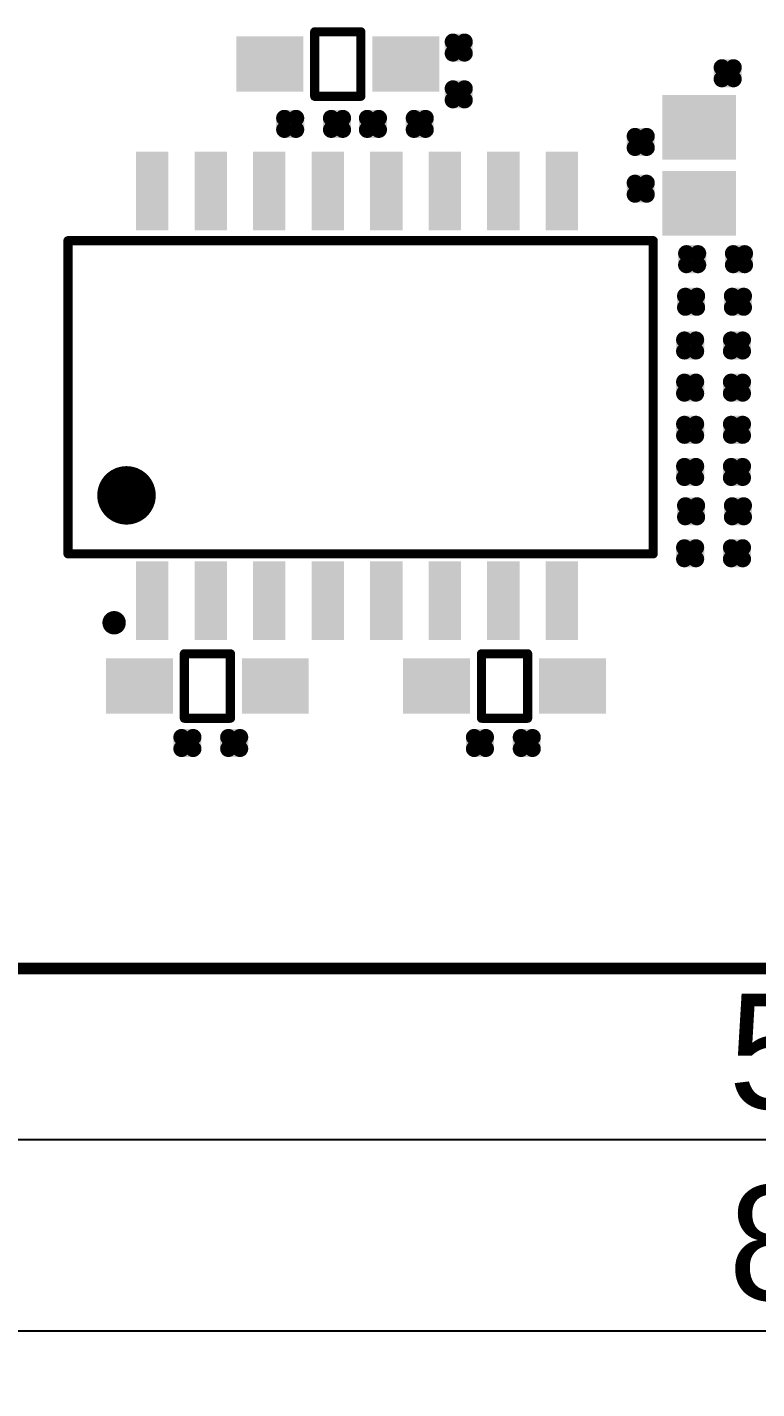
# Model space of a CAD drawing. Header units: millimetres. Extents: x 154 to 268, y 72 to 174.
# Drawn here: x 190.98 to 206.81, y 72.32 to 101.9 of the extents above; entities that cross this region are included whole.
import ezdxf

# ---------------------------------------------------------------- set-up
doc = ezdxf.new("R2010")
doc.units = ezdxf.units.MM
for name, color, linetype in [('Mechanical9', 56, 'Continuous'), ('TopOverlay', 52, 'Continuous'), ('TopPaste', 8, 'Continuous'), ('TopSolder', 216, 'Continuous')]:
    doc.layers.add(name, color=color, linetype=linetype)
doc.styles.get("Standard").update_dxf_attribs({"font": 'arial.ttf'})
doc.dimstyles.new('ISO-25', dxfattribs={"dimtxt": 2.5, "dimasz": 2, "dimexe": 1.25, "dimexo": 0.625, "dimtad": 1, "dimtxsty": 'Standard', "dimcen": 2.5, "dimadec": 0, "dimazin": 0, "dimtfac": 1, "dimtmove": 0, "dimatfit": 3, "dimfxl": 1, "dimarcsym": 0})

# ---------------------------------------------------------------- blocks, each defined once
blk = doc.blocks.new('*D13')
at = {"color": 0, "lineweight": -2}
for p, q in [((183.044, 80.828), (183.044, 76.486)), ((239.044, 80.828), (239.044, 76.486)), ((185.044, 77.736), (237.044, 77.736))]:
    blk.add_line(p, q, dxfattribs=at)
at = {"color": 0}
for points in [[(185.044, 78.069), (185.044, 77.402), (183.044, 77.736)], [(237.044, 78.069), (237.044, 77.402), (239.044, 77.736)]]:
    blk.add_solid(points, dxfattribs=at)
at = {"layer": 'Defpoints', "color": 0}
for p in [(183.044, 81.453), (239.044, 81.453), (239.044, 77.736)]:
    blk.add_point(p, dxfattribs=at)
at = {"color": 0, "insert": (211.044, 79.637), "char_height": 2.5, "attachment_point": 5}
blk.add_mtext('56mm', dxfattribs=at)
blk = doc.blocks.new('*D16')
at = {"color": 0, "lineweight": -2}
for p, q in [((169.544, 80.828), (169.544, 72.324)), ((252.544, 80.828), (252.544, 72.324)), ((250.544, 73.574), (171.544, 73.574))]:
    blk.add_line(p, q, dxfattribs=at)
at = {"color": 0}
for points in [[(171.544, 73.907), (171.544, 73.24), (169.544, 73.574)], [(250.544, 73.907), (250.544, 73.24), (252.544, 73.574)]]:
    blk.add_solid(points, dxfattribs=at)
at = {"layer": 'Defpoints', "color": 0}
for p in [(169.544, 81.453), (252.544, 81.453), (169.544, 73.574)]:
    blk.add_point(p, dxfattribs=at)
at = {"color": 0, "insert": (211.044, 75.476), "char_height": 2.5, "attachment_point": 5, "rotation": 0}
blk.add_mtext('83mm', dxfattribs=at)

msp = doc.modelspace()

# ---------------------------------------------------------------- linework, layer by layer
at = {"layer": 'Mechanical9', "const_width": 0.254}
msp.add_lwpolyline([(183.044, 81.453), (239.044, 81.453)], dxfattribs=at)
at = {"layer": 'TopOverlay'}
for points, const_width in [([(197.219, 101.803), (198.219, 101.803)], 0.2), ([(197.219, 100.403), (197.219, 101.803)], 0.2), ([(198.219, 100.403), (198.219, 101.803)], 0.2), ([(197.219, 100.403), (198.219, 100.403)], 0.2), ([(191.864, 97.265), (204.564, 97.265)], 0.201), ([(191.864, 90.463), (191.864, 97.265)], 0.201), ([(204.564, 90.463), (204.564, 97.265)], 0.201), ([(191.864, 90.463), (204.564, 90.463)], 0.201), ([(194.389, 88.291), (195.389, 88.291)], 0.2), ([(194.389, 86.891), (194.389, 88.291)], 0.2), ([(195.389, 86.891), (195.389, 88.291)], 0.2), ([(200.839, 88.291), (201.839, 88.291)], 0.2), ([(200.839, 86.891), (200.839, 88.291)], 0.2), ([(201.839, 86.891), (201.839, 88.291)], 0.2), ([(194.389, 86.891), (195.389, 86.891)], 0.2), ([(200.839, 86.891), (201.839, 86.891)], 0.2)]:
    msp.add_lwpolyline(points, dxfattribs=dict(at, const_width=const_width))
for points, const_width in [([(197.169, 101.803, 1), (197.269, 101.803, 1)], 0.1), ([(197.169, 101.803, 1), (197.269, 101.803, 1)], 0.1), ([(198.169, 101.803, 1), (198.269, 101.803, 1)], 0.1), ([(198.169, 101.803, 1), (198.269, 101.803, 1)], 0.1), ([(197.169, 100.403, 1), (197.269, 100.403, 1)], 0.1), ([(197.169, 100.403, 1), (197.269, 100.403, 1)], 0.1), ([(198.169, 100.403, 1), (198.269, 100.403, 1)], 0.1), ([(198.169, 100.403, 1), (198.269, 100.403, 1)], 0.1), ([(191.814, 97.265, 1), (191.914, 97.265, 1)], 0.1), ([(191.814, 97.265, 1), (191.914, 97.265, 1)], 0.1), ([(204.514, 97.265, 1), (204.614, 97.265, 1)], 0.1), ([(204.514, 97.265, 1), (204.614, 97.265, 1)], 0.1), ([(193.451, 91.733, 1), (192.816, 91.733, 1)], 0.635), ([(192.658, 91.733, 1), (192.975, 91.733, 1)], 0.318), ([(193.293, 91.733, 1), (193.61, 91.733, 1)], 0.318), ([(191.814, 90.463, 1), (191.914, 90.463, 1)], 0.1), ([(191.814, 90.463, 1), (191.914, 90.463, 1)], 0.1), ([(204.514, 90.463, 1), (204.614, 90.463, 1)], 0.1), ([(204.514, 90.463, 1), (204.614, 90.463, 1)], 0.1), ([(192.992, 88.965, 1), (192.738, 88.965, 1)], 0.254), ([(192.674, 88.965, 1), (192.801, 88.965, 1)], 0.127), ([(192.928, 88.965, 1), (193.055, 88.965, 1)], 0.127), ([(194.339, 88.291, 1), (194.439, 88.291, 1)], 0.1), ([(194.339, 88.291, 1), (194.439, 88.291, 1)], 0.1), ([(195.339, 88.291, 1), (195.439, 88.291, 1)], 0.1), ([(195.339, 88.291, 1), (195.439, 88.291, 1)], 0.1), ([(200.789, 88.291, 1), (200.889, 88.291, 1)], 0.1), ([(200.789, 88.291, 1), (200.889, 88.291, 1)], 0.1), ([(201.789, 88.291, 1), (201.889, 88.291, 1)], 0.1), ([(201.789, 88.291, 1), (201.889, 88.291, 1)], 0.1), ([(194.339, 86.891, 1), (194.439, 86.891, 1)], 0.1), ([(194.339, 86.891, 1), (194.439, 86.891, 1)], 0.1), ([(195.339, 86.891, 1), (195.439, 86.891, 1)], 0.1), ([(195.339, 86.891, 1), (195.439, 86.891, 1)], 0.1), ([(200.789, 86.891, 1), (200.889, 86.891, 1)], 0.1), ([(200.789, 86.891, 1), (200.889, 86.891, 1)], 0.1), ([(201.789, 86.891, 1), (201.889, 86.891, 1)], 0.1), ([(201.789, 86.891, 1), (201.889, 86.891, 1)], 0.1)]:
    msp.add_lwpolyline(points, format="xyb", close=True, dxfattribs=dict(at, const_width=const_width))
at = {"layer": 'TopPaste', "const_width": 0.127}
for points in [[(200.153, 101.588, 1), (200.28, 101.588, 1)], [(200.153, 101.334, 1), (200.28, 101.334, 1)], [(200.407, 101.588, 1), (200.534, 101.588, 1)], [(200.407, 101.334, 1), (200.534, 101.334, 1)], [(205.99, 101.03, 1), (206.117, 101.03, 1)], [(205.99, 100.776, 1), (206.117, 100.776, 1)], [(206.244, 101.03, 1), (206.371, 101.03, 1)], [(206.244, 100.776, 1), (206.371, 100.776, 1)], [(200.153, 100.572, 1), (200.28, 100.572, 1)], [(200.407, 100.572, 1), (200.534, 100.572, 1)], [(200.153, 100.318, 1), (200.28, 100.318, 1)], [(200.407, 100.318, 1), (200.534, 100.318, 1)], [(196.495, 99.93, 1), (196.622, 99.93, 1)], [(196.749, 99.93, 1), (196.876, 99.93, 1)], [(197.511, 99.93, 1), (197.638, 99.93, 1)], [(197.765, 99.93, 1), (197.892, 99.93, 1)], [(198.291, 99.93, 1), (198.418, 99.93, 1)], [(198.545, 99.93, 1), (198.672, 99.93, 1)], [(199.307, 99.93, 1), (199.434, 99.93, 1)], [(199.561, 99.93, 1), (199.688, 99.93, 1)], [(196.495, 99.676, 1), (196.622, 99.676, 1)], [(196.749, 99.676, 1), (196.876, 99.676, 1)], [(197.511, 99.676, 1), (197.638, 99.676, 1)], [(197.765, 99.676, 1), (197.892, 99.676, 1)], [(198.291, 99.676, 1), (198.418, 99.676, 1)], [(198.545, 99.676, 1), (198.672, 99.676, 1)], [(199.307, 99.676, 1), (199.434, 99.676, 1)], [(199.561, 99.676, 1), (199.688, 99.676, 1)], [(204.103, 99.538, 1), (204.23, 99.538, 1)], [(204.103, 99.284, 1), (204.23, 99.284, 1)], [(204.357, 99.538, 1), (204.484, 99.538, 1)], [(204.357, 99.284, 1), (204.484, 99.284, 1)], [(204.103, 98.522, 1), (204.23, 98.522, 1)], [(204.357, 98.522, 1), (204.484, 98.522, 1)], [(204.103, 98.268, 1), (204.23, 98.268, 1)], [(204.357, 98.268, 1), (204.484, 98.268, 1)], [(205.22, 96.991, 1), (205.347, 96.991, 1)], [(205.474, 96.991, 1), (205.601, 96.991, 1)], [(206.236, 96.991, 1), (206.363, 96.991, 1)], [(206.49, 96.991, 1), (206.617, 96.991, 1)], [(205.22, 96.737, 1), (205.347, 96.737, 1)], [(205.474, 96.737, 1), (205.601, 96.737, 1)], [(206.236, 96.737, 1), (206.363, 96.737, 1)], [(206.49, 96.737, 1), (206.617, 96.737, 1)], [(205.197, 96.066, 1), (205.324, 96.066, 1)], [(205.451, 96.066, 1), (205.578, 96.066, 1)], [(206.213, 96.066, 1), (206.34, 96.066, 1)], [(206.467, 96.066, 1), (206.594, 96.066, 1)], [(205.197, 95.812, 1), (205.324, 95.812, 1)], [(205.451, 95.812, 1), (205.578, 95.812, 1)], [(206.213, 95.812, 1), (206.34, 95.812, 1)], [(206.467, 95.812, 1), (206.594, 95.812, 1)], [(205.176, 95.116, 1), (205.303, 95.116, 1)], [(205.176, 94.862, 1), (205.303, 94.862, 1)], [(205.43, 95.116, 1), (205.557, 95.116, 1)], [(205.43, 94.862, 1), (205.557, 94.862, 1)], [(206.192, 95.116, 1), (206.319, 95.116, 1)], [(206.192, 94.862, 1), (206.319, 94.862, 1)], [(206.446, 95.116, 1), (206.573, 95.116, 1)], [(206.446, 94.862, 1), (206.573, 94.862, 1)], [(205.176, 94.2, 1), (205.303, 94.2, 1)], [(205.176, 93.946, 1), (205.303, 93.946, 1)], [(205.43, 94.2, 1), (205.557, 94.2, 1)], [(205.43, 93.946, 1), (205.557, 93.946, 1)], [(206.192, 94.2, 1), (206.319, 94.2, 1)], [(206.192, 93.946, 1), (206.319, 93.946, 1)], [(206.446, 94.2, 1), (206.573, 94.2, 1)], [(206.446, 93.946, 1), (206.573, 93.946, 1)], [(205.176, 93.284, 1), (205.303, 93.284, 1)], [(205.43, 93.284, 1), (205.557, 93.284, 1)], [(206.192, 93.284, 1), (206.319, 93.284, 1)], [(206.446, 93.284, 1), (206.573, 93.284, 1)], [(205.176, 93.03, 1), (205.303, 93.03, 1)], [(205.43, 93.03, 1), (205.557, 93.03, 1)], [(206.192, 93.03, 1), (206.319, 93.03, 1)], [(206.446, 93.03, 1), (206.573, 93.03, 1)], [(205.176, 92.368, 1), (205.303, 92.368, 1)], [(205.43, 92.368, 1), (205.557, 92.368, 1)], [(206.192, 92.368, 1), (206.319, 92.368, 1)], [(206.446, 92.368, 1), (206.573, 92.368, 1)], [(205.176, 92.114, 1), (205.303, 92.114, 1)], [(205.43, 92.114, 1), (205.557, 92.114, 1)], [(206.192, 92.114, 1), (206.319, 92.114, 1)], [(206.446, 92.114, 1), (206.573, 92.114, 1)], [(205.197, 91.514, 1), (205.324, 91.514, 1)], [(205.451, 91.514, 1), (205.578, 91.514, 1)], [(206.213, 91.514, 1), (206.34, 91.514, 1)], [(206.467, 91.514, 1), (206.594, 91.514, 1)], [(205.197, 91.26, 1), (205.324, 91.26, 1)], [(205.451, 91.26, 1), (205.578, 91.26, 1)], [(206.213, 91.26, 1), (206.34, 91.26, 1)], [(206.467, 91.26, 1), (206.594, 91.26, 1)], [(205.176, 90.602, 1), (205.303, 90.602, 1)], [(205.43, 90.602, 1), (205.557, 90.602, 1)], [(206.192, 90.602, 1), (206.319, 90.602, 1)], [(206.446, 90.602, 1), (206.573, 90.602, 1)], [(205.176, 90.348, 1), (205.303, 90.348, 1)], [(205.43, 90.348, 1), (205.557, 90.348, 1)], [(206.192, 90.348, 1), (206.319, 90.348, 1)], [(206.446, 90.348, 1), (206.573, 90.348, 1)], [(194.264, 86.48, 1), (194.391, 86.48, 1)], [(194.518, 86.48, 1), (194.645, 86.48, 1)], [(195.28, 86.48, 1), (195.407, 86.48, 1)], [(195.534, 86.48, 1), (195.661, 86.48, 1)], [(200.614, 86.48, 1), (200.741, 86.48, 1)], [(200.868, 86.48, 1), (200.995, 86.48, 1)], [(201.63, 86.48, 1), (201.757, 86.48, 1)], [(201.884, 86.48, 1), (202.011, 86.48, 1)], [(194.264, 86.226, 1), (194.391, 86.226, 1)], [(194.518, 86.226, 1), (194.645, 86.226, 1)], [(195.28, 86.226, 1), (195.407, 86.226, 1)], [(195.534, 86.226, 1), (195.661, 86.226, 1)], [(200.614, 86.226, 1), (200.741, 86.226, 1)], [(200.868, 86.226, 1), (200.995, 86.226, 1)], [(201.63, 86.226, 1), (201.757, 86.226, 1)], [(201.884, 86.226, 1), (202.011, 86.226, 1)]]:
    msp.add_lwpolyline(points, format="xyb", close=True, dxfattribs=at)
at = {"layer": 'TopPaste'}
for points in [[(196.869, 101.603), (195.619, 101.603), (196.869, 100.603), (195.619, 100.603)], [(199.819, 101.603), (198.569, 101.603), (199.819, 100.603), (198.569, 100.603)], [(200.598, 101.334), (200.598, 101.588), (200.09, 101.334), (200.09, 101.588)], [(200.471, 101.207), (200.471, 101.715), (200.217, 101.207), (200.217, 101.715)], [(206.435, 101.03), (205.927, 101.03), (206.435, 100.776), (205.927, 100.776)], [(206.308, 101.157), (206.054, 101.157), (206.308, 100.649), (206.054, 100.649)], [(200.598, 100.318), (200.598, 100.572), (200.09, 100.318), (200.09, 100.572)], [(200.471, 100.191), (200.471, 100.699), (200.217, 100.191), (200.217, 100.699)], [(206.263, 100.328), (204.863, 100.328), (206.263, 99.128), (204.863, 99.128)], [(196.813, 100.057), (196.559, 100.057), (196.813, 99.549), (196.559, 99.549)], [(197.829, 100.057), (197.575, 100.057), (197.829, 99.549), (197.575, 99.549)], [(198.355, 99.549), (198.609, 99.549), (198.355, 100.057), (198.609, 100.057)], [(199.371, 99.549), (199.625, 99.549), (199.371, 100.057), (199.625, 100.057)], [(196.94, 99.93), (196.432, 99.93), (196.94, 99.676), (196.432, 99.676)], [(197.956, 99.93), (197.448, 99.93), (197.956, 99.676), (197.448, 99.676)], [(198.228, 99.676), (198.736, 99.676), (198.228, 99.93), (198.736, 99.93)], [(199.244, 99.676), (199.752, 99.676), (199.244, 99.93), (199.752, 99.93)], [(204.548, 99.284), (204.548, 99.538), (204.04, 99.284), (204.04, 99.538)], [(204.421, 99.157), (204.421, 99.665), (204.167, 99.157), (204.167, 99.665)], [(193.443, 97.595), (193.943, 97.595), (193.443, 99.095), (193.943, 99.095)], [(194.713, 97.595), (195.213, 97.595), (194.713, 99.095), (195.213, 99.095)], [(195.983, 97.595), (196.483, 97.595), (195.983, 99.095), (196.483, 99.095)], [(197.253, 97.595), (197.753, 97.595), (197.253, 99.095), (197.753, 99.095)], [(198.523, 97.595), (199.023, 97.595), (198.523, 99.095), (199.023, 99.095)], [(199.793, 97.595), (200.293, 97.595), (199.793, 99.095), (200.293, 99.095)], [(201.063, 97.595), (201.563, 97.595), (201.063, 99.095), (201.563, 99.095)], [(202.333, 97.595), (202.833, 97.595), (202.333, 99.095), (202.833, 99.095)], [(204.548, 98.268), (204.548, 98.522), (204.04, 98.268), (204.04, 98.522)], [(204.421, 98.141), (204.421, 98.649), (204.167, 98.141), (204.167, 98.649)], [(206.263, 98.678), (204.863, 98.678), (206.263, 97.478), (204.863, 97.478)], [(205.283, 96.61), (205.537, 96.61), (205.283, 97.118), (205.537, 97.118)], [(206.299, 96.61), (206.553, 96.61), (206.299, 97.118), (206.553, 97.118)], [(205.156, 96.737), (205.664, 96.737), (205.156, 96.991), (205.664, 96.991)], [(206.172, 96.737), (206.68, 96.737), (206.172, 96.991), (206.68, 96.991)], [(205.514, 96.193), (205.26, 96.193), (205.514, 95.685), (205.26, 95.685)], [(206.53, 96.193), (206.276, 96.193), (206.53, 95.685), (206.276, 95.685)], [(205.641, 96.066), (205.133, 96.066), (205.641, 95.812), (205.133, 95.812)], [(206.657, 96.066), (206.149, 96.066), (206.657, 95.812), (206.149, 95.812)], [(205.112, 94.862), (205.62, 94.862), (205.112, 95.116), (205.62, 95.116)], [(205.239, 94.735), (205.493, 94.735), (205.239, 95.243), (205.493, 95.243)], [(206.128, 94.862), (206.636, 94.862), (206.128, 95.116), (206.636, 95.116)], [(206.255, 94.735), (206.509, 94.735), (206.255, 95.243), (206.509, 95.243)], [(205.112, 93.946), (205.62, 93.946), (205.112, 94.2), (205.62, 94.2)], [(205.239, 93.819), (205.493, 93.819), (205.239, 94.327), (205.493, 94.327)], [(206.128, 93.946), (206.636, 93.946), (206.128, 94.2), (206.636, 94.2)], [(206.255, 93.819), (206.509, 93.819), (206.255, 94.327), (206.509, 94.327)], [(205.112, 93.03), (205.62, 93.03), (205.112, 93.284), (205.62, 93.284)], [(205.239, 92.903), (205.493, 92.903), (205.239, 93.411), (205.493, 93.411)], [(206.128, 93.03), (206.636, 93.03), (206.128, 93.284), (206.636, 93.284)], [(206.255, 92.903), (206.509, 92.903), (206.255, 93.411), (206.509, 93.411)], [(205.112, 92.114), (205.62, 92.114), (205.112, 92.368), (205.62, 92.368)], [(205.239, 91.987), (205.493, 91.987), (205.239, 92.495), (205.493, 92.495)], [(206.128, 92.114), (206.636, 92.114), (206.128, 92.368), (206.636, 92.368)], [(206.255, 91.987), (206.509, 91.987), (206.255, 92.495), (206.509, 92.495)], [(205.641, 91.514), (205.133, 91.514), (205.641, 91.26), (205.133, 91.26)], [(205.514, 91.641), (205.26, 91.641), (205.514, 91.133), (205.26, 91.133)], [(206.657, 91.514), (206.149, 91.514), (206.657, 91.26), (206.149, 91.26)], [(206.53, 91.641), (206.276, 91.641), (206.53, 91.133), (206.276, 91.133)], [(205.112, 90.348), (205.62, 90.348), (205.112, 90.602), (205.62, 90.602)], [(205.239, 90.221), (205.493, 90.221), (205.239, 90.729), (205.493, 90.729)], [(206.128, 90.348), (206.636, 90.348), (206.128, 90.602), (206.636, 90.602)], [(206.255, 90.221), (206.509, 90.221), (206.255, 90.729), (206.509, 90.729)], [(193.443, 88.695), (193.943, 88.695), (193.443, 90.195), (193.943, 90.195)], [(194.713, 88.695), (195.213, 88.695), (194.713, 90.195), (195.213, 90.195)], [(195.983, 88.695), (196.483, 88.695), (195.983, 90.195), (196.483, 90.195)], [(197.253, 88.695), (197.753, 88.695), (197.253, 90.195), (197.753, 90.195)], [(198.523, 88.695), (199.023, 88.695), (198.523, 90.195), (199.023, 90.195)], [(199.793, 88.695), (200.293, 88.695), (199.793, 90.195), (200.293, 90.195)], [(201.063, 88.695), (201.563, 88.695), (201.063, 90.195), (201.563, 90.195)], [(202.333, 88.695), (202.833, 88.695), (202.333, 90.195), (202.833, 90.195)], [(194.039, 88.091), (192.789, 88.091), (194.039, 87.091), (192.789, 87.091)], [(196.989, 88.091), (195.739, 88.091), (196.989, 87.091), (195.739, 87.091)], [(200.489, 88.091), (199.239, 88.091), (200.489, 87.091), (199.239, 87.091)], [(203.439, 88.091), (202.189, 88.091), (203.439, 87.091), (202.189, 87.091)], [(194.201, 86.226), (194.709, 86.226), (194.201, 86.48), (194.709, 86.48)], [(194.328, 86.099), (194.582, 86.099), (194.328, 86.607), (194.582, 86.607)], [(195.217, 86.226), (195.725, 86.226), (195.217, 86.48), (195.725, 86.48)], [(195.344, 86.099), (195.598, 86.099), (195.344, 86.607), (195.598, 86.607)], [(200.551, 86.226), (201.059, 86.226), (200.551, 86.48), (201.059, 86.48)], [(200.678, 86.099), (200.932, 86.099), (200.678, 86.607), (200.932, 86.607)], [(201.567, 86.226), (202.075, 86.226), (201.567, 86.48), (202.075, 86.48)], [(201.694, 86.099), (201.948, 86.099), (201.694, 86.607), (201.948, 86.607)]]:
    msp.add_solid(points, dxfattribs=at)
at = {"layer": 'TopSolder', "const_width": 0.178}
for points in [[(200.128, 101.588, 1), (200.306, 101.588, 1)], [(200.382, 101.588, 1), (200.56, 101.588, 1)], [(200.128, 101.334, 1), (200.306, 101.334, 1)], [(200.382, 101.334, 1), (200.56, 101.334, 1)], [(205.965, 101.03, 1), (206.143, 101.03, 1)], [(206.219, 101.03, 1), (206.397, 101.03, 1)], [(205.965, 100.776, 1), (206.143, 100.776, 1)], [(206.219, 100.776, 1), (206.397, 100.776, 1)], [(200.128, 100.572, 1), (200.306, 100.572, 1)], [(200.382, 100.572, 1), (200.56, 100.572, 1)], [(200.128, 100.318, 1), (200.306, 100.318, 1)], [(200.382, 100.318, 1), (200.56, 100.318, 1)], [(196.47, 99.93, 1), (196.648, 99.93, 1)], [(196.724, 99.93, 1), (196.902, 99.93, 1)], [(197.486, 99.93, 1), (197.664, 99.93, 1)], [(197.74, 99.93, 1), (197.918, 99.93, 1)], [(198.266, 99.93, 1), (198.444, 99.93, 1)], [(198.52, 99.93, 1), (198.698, 99.93, 1)], [(199.282, 99.93, 1), (199.46, 99.93, 1)], [(199.536, 99.93, 1), (199.714, 99.93, 1)], [(196.47, 99.676, 1), (196.648, 99.676, 1)], [(196.724, 99.676, 1), (196.902, 99.676, 1)], [(197.486, 99.676, 1), (197.664, 99.676, 1)], [(197.74, 99.676, 1), (197.918, 99.676, 1)], [(198.266, 99.676, 1), (198.444, 99.676, 1)], [(198.52, 99.676, 1), (198.698, 99.676, 1)], [(199.282, 99.676, 1), (199.46, 99.676, 1)], [(199.536, 99.676, 1), (199.714, 99.676, 1)], [(204.078, 99.538, 1), (204.256, 99.538, 1)], [(204.332, 99.538, 1), (204.51, 99.538, 1)], [(204.078, 99.284, 1), (204.256, 99.284, 1)], [(204.332, 99.284, 1), (204.51, 99.284, 1)], [(204.078, 98.522, 1), (204.256, 98.522, 1)], [(204.332, 98.522, 1), (204.51, 98.522, 1)], [(204.078, 98.268, 1), (204.256, 98.268, 1)], [(204.332, 98.268, 1), (204.51, 98.268, 1)], [(205.194, 96.991, 1), (205.372, 96.991, 1)], [(205.448, 96.991, 1), (205.626, 96.991, 1)], [(206.21, 96.991, 1), (206.388, 96.991, 1)], [(206.464, 96.991, 1), (206.642, 96.991, 1)], [(205.194, 96.737, 1), (205.372, 96.737, 1)], [(205.448, 96.737, 1), (205.626, 96.737, 1)], [(206.21, 96.737, 1), (206.388, 96.737, 1)], [(206.464, 96.737, 1), (206.642, 96.737, 1)], [(205.171, 96.066, 1), (205.349, 96.066, 1)], [(205.425, 96.066, 1), (205.603, 96.066, 1)], [(206.187, 96.066, 1), (206.365, 96.066, 1)], [(206.441, 96.066, 1), (206.619, 96.066, 1)], [(205.171, 95.812, 1), (205.349, 95.812, 1)], [(205.425, 95.812, 1), (205.603, 95.812, 1)], [(206.187, 95.812, 1), (206.365, 95.812, 1)], [(206.441, 95.812, 1), (206.619, 95.812, 1)], [(205.15, 95.116, 1), (205.328, 95.116, 1)], [(205.404, 95.116, 1), (205.582, 95.116, 1)], [(206.166, 95.116, 1), (206.344, 95.116, 1)], [(206.42, 95.116, 1), (206.598, 95.116, 1)], [(205.15, 94.862, 1), (205.328, 94.862, 1)], [(205.404, 94.862, 1), (205.582, 94.862, 1)], [(206.166, 94.862, 1), (206.344, 94.862, 1)], [(206.42, 94.862, 1), (206.598, 94.862, 1)], [(205.15, 94.2, 1), (205.328, 94.2, 1)], [(205.404, 94.2, 1), (205.582, 94.2, 1)], [(206.166, 94.2, 1), (206.344, 94.2, 1)], [(206.42, 94.2, 1), (206.598, 94.2, 1)], [(205.15, 93.946, 1), (205.328, 93.946, 1)], [(205.404, 93.946, 1), (205.582, 93.946, 1)], [(206.166, 93.946, 1), (206.344, 93.946, 1)], [(206.42, 93.946, 1), (206.598, 93.946, 1)], [(205.15, 93.284, 1), (205.328, 93.284, 1)], [(205.15, 93.03, 1), (205.328, 93.03, 1)], [(205.404, 93.284, 1), (205.582, 93.284, 1)], [(205.404, 93.03, 1), (205.582, 93.03, 1)], [(206.166, 93.284, 1), (206.344, 93.284, 1)], [(206.166, 93.03, 1), (206.344, 93.03, 1)], [(206.42, 93.284, 1), (206.598, 93.284, 1)], [(206.42, 93.03, 1), (206.598, 93.03, 1)], [(205.15, 92.368, 1), (205.328, 92.368, 1)], [(205.15, 92.114, 1), (205.328, 92.114, 1)], [(205.404, 92.368, 1), (205.582, 92.368, 1)], [(205.404, 92.114, 1), (205.582, 92.114, 1)], [(206.166, 92.368, 1), (206.344, 92.368, 1)], [(206.166, 92.114, 1), (206.344, 92.114, 1)], [(206.42, 92.368, 1), (206.598, 92.368, 1)], [(206.42, 92.114, 1), (206.598, 92.114, 1)], [(205.171, 91.514, 1), (205.349, 91.514, 1)], [(205.171, 91.26, 1), (205.349, 91.26, 1)], [(205.425, 91.514, 1), (205.603, 91.514, 1)], [(205.425, 91.26, 1), (205.603, 91.26, 1)], [(206.187, 91.514, 1), (206.365, 91.514, 1)], [(206.187, 91.26, 1), (206.365, 91.26, 1)], [(206.441, 91.514, 1), (206.619, 91.514, 1)], [(206.441, 91.26, 1), (206.619, 91.26, 1)], [(205.15, 90.602, 1), (205.328, 90.602, 1)], [(205.15, 90.348, 1), (205.328, 90.348, 1)], [(205.404, 90.602, 1), (205.582, 90.602, 1)], [(205.404, 90.348, 1), (205.582, 90.348, 1)], [(206.166, 90.602, 1), (206.344, 90.602, 1)], [(206.166, 90.348, 1), (206.344, 90.348, 1)], [(206.42, 90.602, 1), (206.598, 90.602, 1)], [(206.42, 90.348, 1), (206.598, 90.348, 1)], [(194.239, 86.48, 1), (194.417, 86.48, 1)], [(194.239, 86.226, 1), (194.417, 86.226, 1)], [(194.493, 86.48, 1), (194.671, 86.48, 1)], [(194.493, 86.226, 1), (194.671, 86.226, 1)], [(195.255, 86.48, 1), (195.432, 86.48, 1)], [(195.255, 86.226, 1), (195.432, 86.226, 1)], [(195.509, 86.48, 1), (195.686, 86.48, 1)], [(195.509, 86.226, 1), (195.686, 86.226, 1)], [(200.589, 86.48, 1), (200.766, 86.48, 1)], [(200.589, 86.226, 1), (200.766, 86.226, 1)], [(200.843, 86.48, 1), (201.02, 86.48, 1)], [(200.843, 86.226, 1), (201.02, 86.226, 1)], [(201.605, 86.48, 1), (201.782, 86.48, 1)], [(201.605, 86.226, 1), (201.782, 86.226, 1)], [(201.859, 86.48, 1), (202.036, 86.48, 1)], [(201.859, 86.226, 1), (202.036, 86.226, 1)]]:
    msp.add_lwpolyline(points, format="xyb", close=True, dxfattribs=at)
at = {"layer": 'TopSolder'}
for points in [[(200.471, 101.156), (200.471, 101.766), (200.217, 101.156), (200.217, 101.766)], [(196.97, 101.705), (195.517, 101.705), (196.97, 100.501), (195.517, 100.501)], [(199.92, 101.705), (198.467, 101.705), (199.92, 100.501), (198.467, 100.501)], [(200.649, 101.334), (200.649, 101.588), (200.039, 101.334), (200.039, 101.588)], [(206.308, 101.208), (206.054, 101.208), (206.308, 100.598), (206.054, 100.598)], [(206.486, 101.03), (205.876, 101.03), (206.486, 100.776), (205.876, 100.776)], [(200.649, 100.318), (200.649, 100.572), (200.039, 100.318), (200.039, 100.572)], [(200.471, 100.14), (200.471, 100.75), (200.217, 100.14), (200.217, 100.75)], [(206.364, 100.43), (204.761, 100.43), (206.364, 99.026), (204.761, 99.026)], [(196.813, 100.108), (196.559, 100.108), (196.813, 99.498), (196.559, 99.498)], [(197.829, 100.108), (197.575, 100.108), (197.829, 99.498), (197.575, 99.498)], [(198.355, 99.498), (198.609, 99.498), (198.355, 100.108), (198.609, 100.108)], [(199.371, 99.498), (199.625, 99.498), (199.371, 100.108), (199.625, 100.108)], [(196.991, 99.93), (196.381, 99.93), (196.991, 99.676), (196.381, 99.676)], [(198.007, 99.93), (197.397, 99.93), (198.007, 99.676), (197.397, 99.676)], [(198.177, 99.676), (198.786, 99.676), (198.177, 99.93), (198.786, 99.93)], [(199.193, 99.676), (199.802, 99.676), (199.193, 99.93), (199.802, 99.93)], [(204.421, 99.106), (204.421, 99.716), (204.167, 99.106), (204.167, 99.716)], [(204.599, 99.284), (204.599, 99.538), (203.989, 99.284), (203.989, 99.538)], [(193.341, 97.493), (194.044, 97.493), (193.341, 99.197), (194.044, 99.197)], [(194.611, 97.493), (195.314, 97.493), (194.611, 99.197), (195.314, 99.197)], [(195.881, 97.493), (196.584, 97.493), (195.881, 99.197), (196.584, 99.197)], [(197.151, 97.493), (197.854, 97.493), (197.151, 99.197), (197.854, 99.197)], [(198.421, 97.493), (199.124, 97.493), (198.421, 99.197), (199.124, 99.197)], [(199.691, 97.493), (200.394, 97.493), (199.691, 99.197), (200.394, 99.197)], [(200.961, 97.493), (201.664, 97.493), (200.961, 99.197), (201.664, 99.197)], [(202.231, 97.493), (202.934, 97.493), (202.231, 99.197), (202.934, 99.197)], [(204.599, 98.268), (204.599, 98.522), (203.989, 98.268), (203.989, 98.522)], [(204.421, 98.09), (204.421, 98.7), (204.167, 98.09), (204.167, 98.7)], [(206.364, 98.78), (204.761, 98.78), (206.364, 97.376), (204.761, 97.376)], [(205.283, 96.559), (205.537, 96.559), (205.283, 97.169), (205.537, 97.169)], [(206.299, 96.559), (206.553, 96.559), (206.299, 97.169), (206.553, 97.169)], [(205.105, 96.737), (205.715, 96.737), (205.105, 96.991), (205.715, 96.991)], [(206.121, 96.737), (206.731, 96.737), (206.121, 96.991), (206.731, 96.991)], [(205.514, 96.244), (205.26, 96.244), (205.514, 95.635), (205.26, 95.635)], [(206.53, 96.244), (206.276, 96.244), (206.53, 95.635), (206.276, 95.635)], [(205.692, 96.066), (205.082, 96.066), (205.692, 95.812), (205.082, 95.812)], [(206.708, 96.066), (206.098, 96.066), (206.708, 95.812), (206.098, 95.812)], [(205.239, 94.684), (205.493, 94.684), (205.239, 95.294), (205.493, 95.294)], [(206.255, 94.684), (206.509, 94.684), (206.255, 95.294), (206.509, 95.294)], [(205.062, 94.862), (205.671, 94.862), (205.062, 95.116), (205.671, 95.116)], [(206.078, 94.862), (206.687, 94.862), (206.078, 95.116), (206.687, 95.116)], [(205.239, 93.768), (205.493, 93.768), (205.239, 94.378), (205.493, 94.378)], [(206.255, 93.768), (206.509, 93.768), (206.255, 94.378), (206.509, 94.378)], [(205.062, 93.946), (205.671, 93.946), (205.062, 94.2), (205.671, 94.2)], [(206.078, 93.946), (206.687, 93.946), (206.078, 94.2), (206.687, 94.2)], [(205.062, 93.03), (205.671, 93.03), (205.062, 93.284), (205.671, 93.284)], [(205.239, 92.852), (205.493, 92.852), (205.239, 93.462), (205.493, 93.462)], [(206.078, 93.03), (206.687, 93.03), (206.078, 93.284), (206.687, 93.284)], [(206.255, 92.852), (206.509, 92.852), (206.255, 93.462), (206.509, 93.462)], [(205.062, 92.114), (205.671, 92.114), (205.062, 92.368), (205.671, 92.368)], [(205.239, 91.936), (205.493, 91.936), (205.239, 92.545), (205.493, 92.545)], [(206.078, 92.114), (206.687, 92.114), (206.078, 92.368), (206.687, 92.368)], [(206.255, 91.936), (206.509, 91.936), (206.255, 92.545), (206.509, 92.545)], [(205.692, 91.514), (205.082, 91.514), (205.692, 91.26), (205.082, 91.26)], [(205.514, 91.692), (205.26, 91.692), (205.514, 91.082), (205.26, 91.082)], [(206.708, 91.514), (206.098, 91.514), (206.708, 91.26), (206.098, 91.26)], [(206.53, 91.692), (206.276, 91.692), (206.53, 91.082), (206.276, 91.082)], [(205.062, 90.348), (205.671, 90.348), (205.062, 90.602), (205.671, 90.602)], [(205.239, 90.17), (205.493, 90.17), (205.239, 90.78), (205.493, 90.78)], [(206.078, 90.348), (206.687, 90.348), (206.078, 90.602), (206.687, 90.602)], [(206.255, 90.17), (206.509, 90.17), (206.255, 90.78), (206.509, 90.78)], [(193.341, 88.593), (194.044, 88.593), (193.341, 90.296), (194.044, 90.296)], [(194.611, 88.593), (195.314, 88.593), (194.611, 90.296), (195.314, 90.296)], [(195.881, 88.593), (196.584, 88.593), (195.881, 90.296), (196.584, 90.296)], [(197.151, 88.593), (197.854, 88.593), (197.151, 90.296), (197.854, 90.296)], [(198.421, 88.593), (199.124, 88.593), (198.421, 90.296), (199.124, 90.296)], [(199.691, 88.593), (200.394, 88.593), (199.691, 90.296), (200.394, 90.296)], [(200.961, 88.593), (201.664, 88.593), (200.961, 90.296), (201.664, 90.296)], [(202.231, 88.593), (202.934, 88.593), (202.231, 90.296), (202.934, 90.296)], [(194.14, 88.193), (192.687, 88.193), (194.14, 86.99), (192.687, 86.99)], [(197.09, 88.193), (195.637, 88.193), (197.09, 86.99), (195.637, 86.99)], [(200.59, 88.193), (199.137, 88.193), (200.59, 86.99), (199.137, 86.99)], [(203.54, 88.193), (202.087, 88.193), (203.54, 86.99), (202.087, 86.99)], [(194.15, 86.226), (194.759, 86.226), (194.15, 86.48), (194.759, 86.48)], [(194.328, 86.048), (194.582, 86.048), (194.328, 86.658), (194.582, 86.658)], [(195.166, 86.226), (195.775, 86.226), (195.166, 86.48), (195.775, 86.48)], [(195.344, 86.048), (195.598, 86.048), (195.344, 86.658), (195.598, 86.658)], [(200.5, 86.226), (201.109, 86.226), (200.5, 86.48), (201.109, 86.48)], [(200.678, 86.048), (200.932, 86.048), (200.678, 86.658), (200.932, 86.658)], [(201.516, 86.226), (202.125, 86.226), (201.516, 86.48), (202.125, 86.48)], [(201.694, 86.048), (201.948, 86.048), (201.694, 86.658), (201.948, 86.658)]]:
    msp.add_solid(points, dxfattribs=at)

# ---------------------------------------------------------------- dimensions: what is measured, and where the dimension line sits
dim = msp.add_aligned_dim(p1=(252.544, 81.453), p2=(169.544, 81.453), distance=7.879, dimstyle='ISO-25', override={"dimpost": 'mm'})
dim.commit()
dim.dimension.update_dxf_attribs({"geometry": '*D16', "text_midpoint": (211.044, 75.476)})
dim = msp.add_linear_dim(base=(239.044, 77.736), p1=(183.044, 81.453), p2=(239.044, 81.453), dimstyle='ISO-25', override={"dimpost": 'mm'})
dim.commit()
dim.dimension.update_dxf_attribs({"geometry": '*D13', "text_midpoint": (211.044, 79.637)})

doc.saveas('drawing.dxf')
